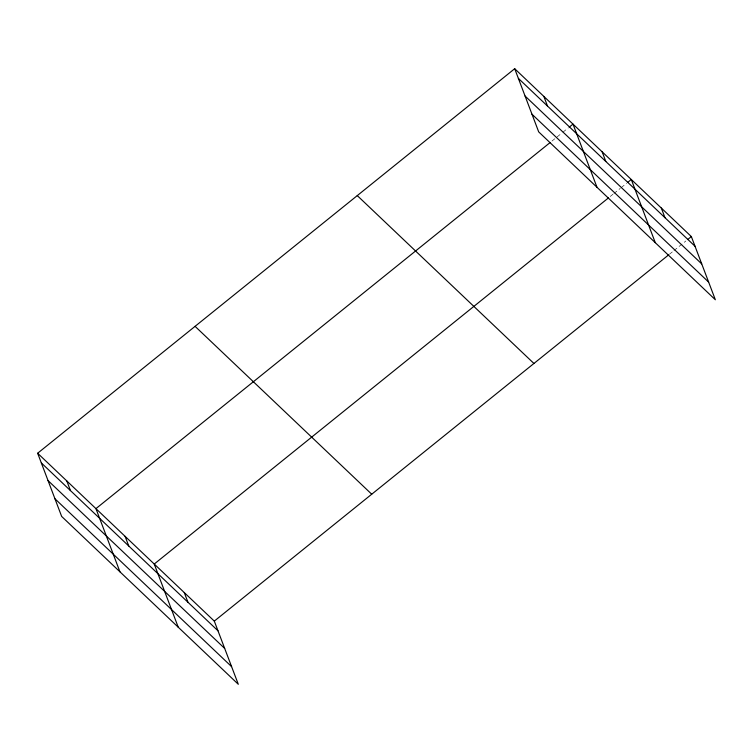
<?xml version="1.0" encoding="UTF-8"?>
<svg xmlns="http://www.w3.org/2000/svg" width="753" height="753" viewBox="0 0 753 753"><rect width="100%" height="100%" fill="white"/><g stroke="black" fill="none" stroke-linecap="round" stroke-linejoin="round"><path stroke-width="0.56" stroke-dasharray="3.77 2.82" d="M551.94 141.075L562.011 132.961M562.924 132.217L568.411 127.794M610.231 196.467L612.98 194.255M613.893 193.521L620.303 188.354M621.216 187.619L626.712 183.186M669.379 254.279L673.041 251.333M673.954 250.589L685.861 240.998"/><path stroke-width="1.13" d="M37.65 453.24L214.304 621.112L238.306 684.289L61.652 516.426L37.65 453.24L514.694 68.711L691.348 236.574L715.35 299.76L538.696 131.888L514.694 68.711M550.114 142.552L95.942 508.633L119.943 571.819M569.334 127.059L572.995 124.104L596.997 187.29M608.405 197.945L154.243 564.035L178.245 627.221M627.625 182.452L631.287 179.496L655.289 242.682M214.304 621.112L668.466 255.022M687.687 239.529L691.348 236.574M518.375 78.378L695.019 246.25M525.076 96.036L701.73 263.908M531.995 114.23L708.639 282.102M357.27 195.601L533.924 363.473M195.074 326.341L371.728 494.213M41.321 462.916L217.975 630.779M48.032 480.574L224.686 648.437M54.941 498.768L231.595 666.631M661.322 208.035L664.993 217.711M602.136 151.805L605.817 161.471M543.845 96.403L547.516 106.079M184.269 592.573L187.949 602.24M125.092 536.334L128.763 546.01M66.801 480.941L70.471 490.608"/></g></svg>
